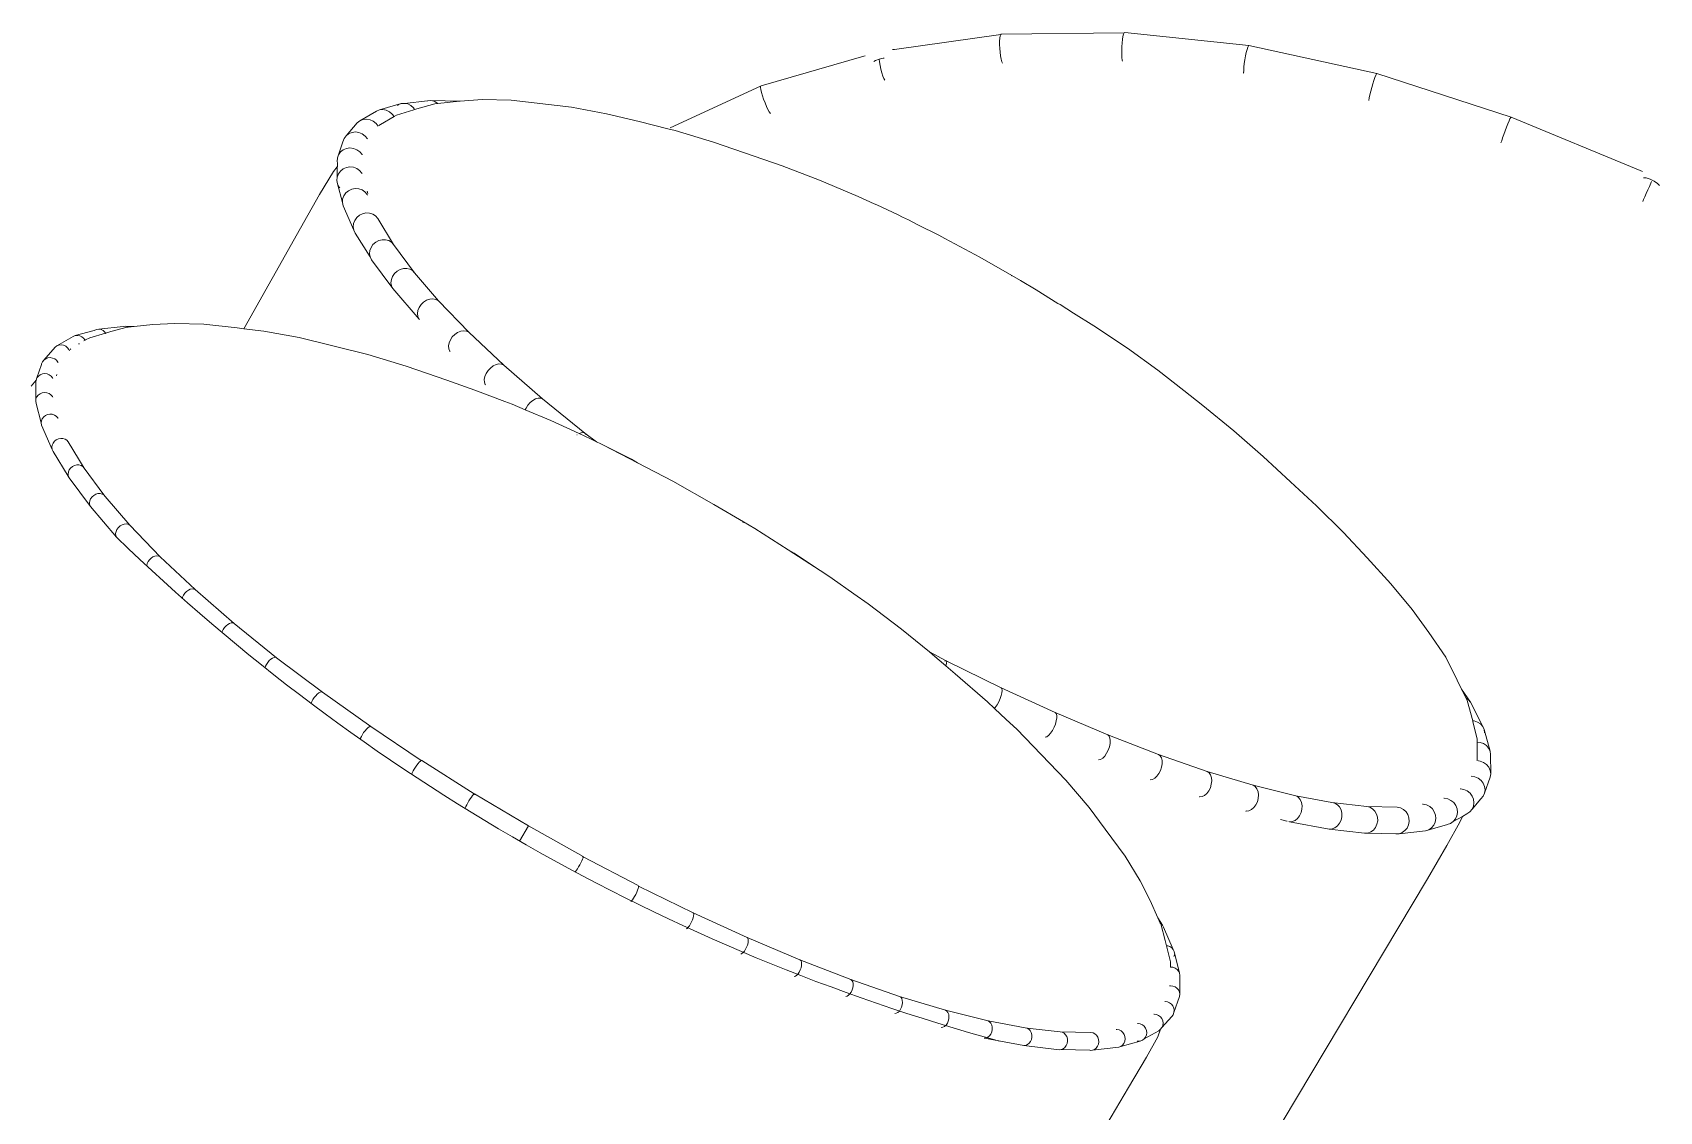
# Model space of a CAD drawing. Header units: millimetres. Extents: x 7998 to 72132, y -12523 to 5591.
# Drawn here: x 64858.25 to 64884.94, y -7654.04 to -7636.34 of the extents above; entities that cross this region are included whole.
import ezdxf

# ---------------------------------------------------------------- set-up
doc = ezdxf.new("R2010")
doc.units = ezdxf.units.MM
doc.layers.add('Xray_Furniture Temporary', color=23, linetype='Continuous', lineweight=15)

msp = doc.modelspace()

# ---------------------------------------------------------------- linework, layer by layer
at = {"layer": 'Xray_Furniture Temporary', "lineweight": 0}
for p, q in [((64874.135, -7636.37), (64872.394, -7636.615)), ((64874.121, -7636.429), (64874.117, -7636.478)), ((64874.117, -7636.478), (64874.117, -7636.536)), ((64874.117, -7636.536), (64874.12, -7636.599)), ((64874.127, -7636.392), (64874.121, -7636.429)), ((64874.135, -7636.37), (64874.127, -7636.392)), ((64874.145, -7636.365), (64874.135, -7636.37)), ((64876.161, -7636.345), (64874.145, -7636.365)), ((64876.126, -7636.51), (64876.122, -7636.574)), ((64876.133, -7636.452), (64876.126, -7636.51)), ((64876.141, -7636.403), (64876.133, -7636.452)), ((64876.151, -7636.367), (64876.141, -7636.403)), ((64876.161, -7636.345), (64876.151, -7636.367)), ((64876.17, -7636.339), (64876.161, -7636.345)), ((64878.209, -7636.553), (64876.17, -7636.339)), ((64878.201, -7636.558), (64878.19, -7636.58)), ((64878.209, -7636.553), (64878.201, -7636.558)), ((64880.308, -7637.013), (64878.209, -7636.553)), ((64871.892, -7636.728), (64870.205, -7637.215)), ((64871.913, -7636.721), (64871.892, -7636.728)), ((64872.056, -7636.812), (64872.082, -7636.798)), ((64872.082, -7636.798), (64872.139, -7636.776)), ((64872.139, -7636.776), (64872.144, -7636.774)), ((64872.139, -7636.776), (64872.145, -7636.818)), ((64872.144, -7636.774), (64872.209, -7636.759)), ((64872.145, -7636.818), (64872.156, -7636.88)), ((64872.209, -7636.759), (64872.226, -7636.757)), ((64872.394, -7636.615), (64872.362, -7636.62)), ((64874.12, -7636.599), (64874.126, -7636.663)), ((64874.126, -7636.663), (64874.134, -7636.723)), ((64874.134, -7636.723), (64874.144, -7636.776)), ((64874.144, -7636.776), (64874.155, -7636.817)), ((64874.155, -7636.817), (64874.165, -7636.839)), ((64876.122, -7636.574), (64876.12, -7636.638)), ((64876.12, -7636.638), (64876.12, -7636.698)), ((64876.12, -7636.698), (64876.123, -7636.751)), ((64876.123, -7636.751), (64876.129, -7636.792)), ((64876.129, -7636.792), (64876.133, -7636.807)), ((64878.142, -7636.785), (64878.132, -7636.848)), ((64878.153, -7636.723), (64878.142, -7636.785)), ((64878.165, -7636.665), (64878.153, -7636.723)), ((64878.178, -7636.617), (64878.165, -7636.665)), ((64878.19, -7636.58), (64878.178, -7636.617)), ((64872.156, -7636.88), (64872.17, -7636.942)), ((64872.17, -7636.942), (64872.186, -7637.002)), ((64872.186, -7637.002), (64872.203, -7637.053)), ((64872.203, -7637.053), (64872.22, -7637.094)), ((64872.22, -7637.094), (64872.236, -7637.121)), ((64878.122, -7636.96), (64878.121, -7637.002)), ((64878.121, -7637.002), (64878.122, -7637.008)), ((64878.125, -7636.908), (64878.122, -7636.96)), ((64878.132, -7636.848), (64878.125, -7636.908)), ((64880.274, -7637.076), (64880.258, -7637.124)), ((64880.289, -7637.04), (64880.274, -7637.076)), ((64880.3, -7637.019), (64880.289, -7637.04)), ((64880.308, -7637.013), (64880.3, -7637.019)), ((64882.51, -7637.726), (64880.308, -7637.013)), ((64870.197, -7637.22), (64868.714, -7637.901)), ((64870.197, -7637.22), (64870.195, -7637.24)), ((64870.195, -7637.24), (64870.2, -7637.274)), ((64870.205, -7637.215), (64870.197, -7637.22)), ((64870.2, -7637.274), (64870.21, -7637.32)), ((64870.21, -7637.32), (64870.226, -7637.375)), ((64880.193, -7637.361), (64880.183, -7637.412)), ((64880.207, -7637.303), (64880.193, -7637.361)), ((64880.223, -7637.242), (64880.207, -7637.303)), ((64880.24, -7637.18), (64880.223, -7637.242)), ((64880.258, -7637.124), (64880.24, -7637.18)), ((64863.894, -7637.628), (64863.623, -7637.786)), ((64863.945, -7637.608), (64863.894, -7637.628)), ((64864.299, -7637.505), (64863.945, -7637.608)), ((64864, -7637.603), (64863.945, -7637.608)), ((64864.055, -7637.613), (64864, -7637.603)), ((64864.108, -7637.638), (64864.055, -7637.613)), ((64864.224, -7637.693), (64864.509, -7637.606)), ((64864.249, -7637.525), (64864.239, -7637.534)), ((64864.299, -7637.505), (64864.249, -7637.525)), ((64864.353, -7637.501), (64864.299, -7637.505)), ((64864.732, -7637.46), (64864.353, -7637.501)), ((64864.407, -7637.511), (64864.353, -7637.501)), ((64864.457, -7637.537), (64864.407, -7637.511)), ((64864.501, -7637.575), (64864.457, -7637.537)), ((64864.52, -7637.603), (64864.501, -7637.575)), ((64864.52, -7637.603), (64864.509, -7637.606)), ((64864.849, -7637.507), (64864.52, -7637.603)), ((64864.735, -7637.459), (64864.732, -7637.46)), ((64864.787, -7637.454), (64864.735, -7637.459)), ((64864.839, -7637.465), (64864.787, -7637.454)), ((64865.254, -7637.464), (64864.787, -7637.454)), ((64864.887, -7637.491), (64864.839, -7637.465)), ((64864.899, -7637.502), (64864.849, -7637.507)), ((64864.899, -7637.502), (64864.887, -7637.491)), ((64865.254, -7637.464), (64864.899, -7637.502)), ((64865.266, -7637.463), (64865.254, -7637.464)), ((64865.266, -7637.463), (64865.629, -7637.44)), ((64865.629, -7637.44), (64866.106, -7637.45)), ((64867.091, -7637.562), (64866.106, -7637.45)), ((64867.669, -7637.67), (64867.091, -7637.562)), ((64870.226, -7637.375), (64870.246, -7637.434)), ((64870.246, -7637.434), (64870.269, -7637.494)), ((64870.269, -7637.494), (64870.293, -7637.551)), ((64870.293, -7637.551), (64870.316, -7637.601)), ((64870.316, -7637.601), (64870.338, -7637.64)), ((64880.183, -7637.412), (64880.177, -7637.453)), ((64863.58, -7637.821), (64863.396, -7638.033)), ((64863.623, -7637.786), (64863.58, -7637.821)), ((64863.675, -7637.766), (64863.623, -7637.786)), ((64863.731, -7637.76), (64863.675, -7637.766)), ((64863.788, -7637.769), (64863.731, -7637.76)), ((64863.842, -7637.793), (64863.788, -7637.769)), ((64863.888, -7637.83), (64863.842, -7637.793)), ((64863.923, -7637.875), (64863.888, -7637.83)), ((64863.933, -7637.865), (64863.961, -7637.847)), ((64864.183, -7637.717), (64863.961, -7637.847)), ((64864.153, -7637.676), (64864.108, -7637.638)), ((64864.183, -7637.717), (64864.153, -7637.676)), ((64864.224, -7637.693), (64864.183, -7637.717)), ((64867.669, -7637.67), (64868.205, -7637.801)), ((64868.673, -7637.917), (64868.205, -7637.801)), ((64870.338, -7637.64), (64870.359, -7637.668)), ((64882.433, -7637.891), (64882.411, -7637.95)), ((64882.455, -7637.836), (64882.433, -7637.891)), ((64882.475, -7637.789), (64882.455, -7637.836)), ((64882.491, -7637.754), (64882.475, -7637.789)), ((64882.503, -7637.732), (64882.491, -7637.754)), ((64882.51, -7637.726), (64882.503, -7637.732)), ((64884.626, -7638.602), (64882.51, -7637.726)), ((64863.344, -7638.132), (64863.272, -7638.343)), ((64863.364, -7638.078), (64863.344, -7638.132)), ((64863.396, -7638.033), (64863.364, -7638.078)), ((64863.44, -7637.998), (64863.396, -7638.033)), ((64863.493, -7637.977), (64863.44, -7637.998)), ((64863.55, -7637.97), (64863.493, -7637.977)), ((64863.607, -7637.978), (64863.55, -7637.97)), ((64863.662, -7638.001), (64863.607, -7637.978)), ((64863.71, -7638.037), (64863.662, -7638.001)), ((64863.748, -7638.085), (64863.71, -7638.037)), ((64868.793, -7637.947), (64868.673, -7637.917)), ((64868.793, -7637.947), (64869.423, -7638.136)), ((64870.088, -7638.365), (64869.423, -7638.136)), ((64882.355, -7638.116), (64882.343, -7638.149)), ((64882.37, -7638.067), (64882.355, -7638.116)), ((64882.389, -7638.01), (64882.37, -7638.067)), ((64882.411, -7637.95), (64882.389, -7638.01)), ((64863.252, -7638.396), (64863.248, -7638.453)), ((64863.272, -7638.343), (64863.252, -7638.396)), ((64863.304, -7638.298), (64863.272, -7638.343)), ((64863.349, -7638.262), (64863.304, -7638.298)), ((64863.401, -7638.24), (64863.349, -7638.262)), ((64863.458, -7638.232), (64863.401, -7638.24)), ((64863.517, -7638.239), (64863.458, -7638.232)), ((64863.572, -7638.261), (64863.517, -7638.239)), ((64863.62, -7638.296), (64863.572, -7638.261)), ((64863.658, -7638.341), (64863.62, -7638.296)), ((64863.66, -7638.346), (64863.658, -7638.341)), ((64870.088, -7638.365), (64870.549, -7638.527)), ((64863.189, -7638.619), (64862.959, -7638.997)), ((64863.248, -7638.54), (64863.189, -7638.619)), ((64863.248, -7638.453), (64863.252, -7638.474)), ((64863.252, -7638.534), (64863.248, -7638.54)), ((64863.248, -7638.54), (64863.251, -7638.71)), ((64863.27, -7638.657), (64863.251, -7638.71)), ((64863.252, -7638.474), (64863.252, -7638.534)), ((64863.303, -7638.611), (64863.27, -7638.657)), ((64863.347, -7638.576), (64863.303, -7638.611)), ((64863.4, -7638.552), (64863.347, -7638.576)), ((64863.457, -7638.543), (64863.4, -7638.552)), ((64863.515, -7638.549), (64863.457, -7638.543)), ((64863.57, -7638.569), (64863.515, -7638.549)), ((64863.618, -7638.602), (64863.57, -7638.569)), ((64863.656, -7638.646), (64863.618, -7638.602)), ((64863.66, -7638.654), (64863.656, -7638.646)), ((64871.163, -7638.76), (64870.549, -7638.527)), ((64884.665, -7638.618), (64884.626, -7638.602)), ((64863.251, -7638.71), (64863.246, -7638.766)), ((64863.246, -7638.766), (64863.257, -7638.822)), ((64863.257, -7638.822), (64863.283, -7638.874)), ((64863.257, -7638.822), (64863.335, -7639.125)), ((64863.283, -7638.874), (64863.294, -7638.887)), ((64863.435, -7638.935), (64863.391, -7638.971)), ((64863.488, -7638.911), (64863.435, -7638.935)), ((64863.545, -7638.9), (64863.488, -7638.911)), ((64863.602, -7638.904), (64863.545, -7638.9)), ((64863.657, -7638.922), (64863.602, -7638.904)), ((64863.705, -7638.954), (64863.657, -7638.922)), ((64863.742, -7638.996), (64863.705, -7638.954)), ((64863.741, -7638.939), (64863.752, -7638.982)), ((64871.796, -7639.026), (64871.163, -7638.76)), ((64884.679, -7638.72), (64884.725, -7638.724)), ((64884.725, -7638.724), (64884.791, -7638.744)), ((64884.752, -7638.919), (64884.726, -7638.978)), ((64884.778, -7638.862), (64884.752, -7638.919)), ((64884.804, -7638.808), (64884.778, -7638.862)), ((64884.791, -7638.744), (64884.855, -7638.775)), ((64884.815, -7638.784), (64884.804, -7638.808)), ((64884.855, -7638.775), (64884.912, -7638.817)), ((64884.912, -7638.817), (64884.943, -7638.85)), ((64862.959, -7638.997), (64862.649, -7639.546)), ((64863.339, -7639.07), (64863.335, -7639.125)), ((64863.335, -7639.125), (64863.345, -7639.18)), ((64863.359, -7639.017), (64863.339, -7639.07)), ((64863.345, -7639.18), (64863.523, -7639.58)), ((64863.391, -7638.971), (64863.359, -7639.017)), ((64863.748, -7639.006), (64863.742, -7638.996)), ((64872.058, -7639.147), (64871.796, -7639.026)), ((64872.058, -7639.147), (64872.101, -7639.167)), ((64872.101, -7639.167), (64872.452, -7639.329)), ((64884.683, -7639.079), (64884.671, -7639.109)), ((64884.703, -7639.032), (64884.683, -7639.079)), ((64884.726, -7638.978), (64884.703, -7639.032)), ((64863.518, -7639.472), (64863.513, -7639.527)), ((64863.537, -7639.42), (64863.518, -7639.472)), ((64863.57, -7639.374), (64863.537, -7639.42)), ((64863.613, -7639.337), (64863.57, -7639.374)), ((64863.665, -7639.311), (64863.613, -7639.337)), ((64863.721, -7639.299), (64863.665, -7639.311)), ((64863.778, -7639.301), (64863.721, -7639.299)), ((64863.832, -7639.317), (64863.778, -7639.301)), ((64863.879, -7639.347), (64863.832, -7639.317)), ((64863.916, -7639.387), (64863.879, -7639.347)), ((64863.916, -7639.387), (64864.175, -7639.816)), ((64872.452, -7639.329), (64872.523, -7639.365)), ((64872.523, -7639.365), (64872.621, -7639.411)), ((64872.778, -7639.492), (64872.621, -7639.411)), ((64872.778, -7639.492), (64873.122, -7639.663)), ((64862.649, -7639.546), (64861.72, -7641.198)), ((64863.513, -7639.527), (64863.523, -7639.58)), ((64863.523, -7639.58), (64863.547, -7639.629)), ((64863.547, -7639.629), (64863.789, -7640.02)), ((64863.932, -7639.751), (64863.881, -7639.778)), ((64863.987, -7639.737), (64863.932, -7639.751)), ((64864.042, -7639.737), (64863.987, -7639.737)), ((64864.095, -7639.751), (64864.042, -7639.737)), ((64864.14, -7639.778), (64864.095, -7639.751)), ((64873.22, -7639.719), (64873.122, -7639.663)), ((64873.795, -7640.024), (64873.22, -7639.719)), ((64863.785, -7639.914), (64863.78, -7639.968)), ((64863.78, -7639.968), (64863.789, -7640.02)), ((64863.805, -7639.863), (64863.785, -7639.914)), ((64863.789, -7640.02), (64863.812, -7640.066)), ((64863.837, -7639.816), (64863.805, -7639.863)), ((64863.881, -7639.778), (64863.837, -7639.816)), ((64864.175, -7639.816), (64864.14, -7639.778)), ((64864.175, -7639.816), (64864.518, -7640.279)), ((64874.319, -7640.324), (64873.795, -7640.024)), ((64863.812, -7640.066), (64864.161, -7640.538)), ((64864.191, -7640.293), (64864.158, -7640.34)), ((64864.233, -7640.254), (64864.191, -7640.293)), ((64864.283, -7640.226), (64864.233, -7640.254)), ((64864.337, -7640.21), (64864.283, -7640.226)), ((64864.391, -7640.208), (64864.337, -7640.21)), ((64864.441, -7640.219), (64864.391, -7640.208)), ((64864.485, -7640.243), (64864.441, -7640.219)), ((64864.518, -7640.279), (64864.485, -7640.243)), ((64864.518, -7640.279), (64864.909, -7640.738)), ((64864.138, -7640.391), (64864.132, -7640.444)), ((64864.132, -7640.444), (64864.14, -7640.494)), ((64864.158, -7640.34), (64864.138, -7640.391)), ((64864.14, -7640.494), (64864.161, -7640.538)), ((64864.161, -7640.538), (64864.592, -7641.04)), ((64874.319, -7640.324), (64874.307, -7640.33)), ((64874.461, -7640.405), (64874.319, -7640.324)), ((64874.461, -7640.405), (64874.718, -7640.562)), ((64874.718, -7640.562), (64875.075, -7640.784)), ((64864.625, -7640.8), (64864.593, -7640.847)), ((64864.667, -7640.76), (64864.625, -7640.8)), ((64864.716, -7640.73), (64864.667, -7640.76)), ((64864.768, -7640.712), (64864.716, -7640.73)), ((64864.819, -7640.707), (64864.768, -7640.712)), ((64864.868, -7640.716), (64864.819, -7640.707)), ((64864.909, -7640.738), (64864.868, -7640.716)), ((64864.909, -7640.738), (64865.409, -7641.256)), ((64875.075, -7640.784), (64875.111, -7640.802)), ((64875.111, -7640.802), (64875.331, -7640.944)), ((64864.573, -7640.898), (64864.566, -7640.949)), ((64864.566, -7640.949), (64864.572, -7640.998)), ((64864.572, -7640.998), (64864.592, -7641.04)), ((64864.593, -7640.847), (64864.573, -7640.898)), ((64864.592, -7641.04), (64864.6, -7641.048)), ((64875.331, -7640.944), (64875.665, -7641.152)), ((64858.65, -7641.48), (64858.919, -7641.323)), ((64858.953, -7641.31), (64858.919, -7641.323)), ((64858.953, -7641.31), (64859.262, -7641.228)), ((64858.99, -7641.307), (64858.953, -7641.31)), ((64859.027, -7641.313), (64858.99, -7641.307)), ((64859.06, -7641.33), (64859.027, -7641.313)), ((64859.089, -7641.355), (64859.06, -7641.33)), ((64859.112, -7641.386), (64859.089, -7641.355)), ((64859.122, -7641.382), (64859.19, -7641.345)), ((64859.19, -7641.345), (64859.448, -7641.27)), ((64859.272, -7641.22), (64859.262, -7641.228)), ((64859.306, -7641.208), (64859.272, -7641.22)), ((64859.341, -7641.205), (64859.306, -7641.208)), ((64859.341, -7641.205), (64859.736, -7641.163)), ((64859.377, -7641.212), (64859.341, -7641.205)), ((64859.41, -7641.229), (64859.377, -7641.212)), ((64859.437, -7641.254), (64859.41, -7641.229)), ((64859.448, -7641.27), (64859.437, -7641.254)), ((64859.448, -7641.27), (64859.535, -7641.245)), ((64859.454, -7641.279), (64859.448, -7641.27)), ((64859.535, -7641.245), (64859.806, -7641.173)), ((64859.739, -7641.161), (64859.736, -7641.163)), ((64859.774, -7641.158), (64859.739, -7641.161)), ((64859.808, -7641.166), (64859.774, -7641.158)), ((64859.774, -7641.158), (64859.917, -7641.161)), ((64859.819, -7641.172), (64859.806, -7641.173)), ((64859.819, -7641.172), (64859.808, -7641.166)), ((64859.917, -7641.161), (64859.819, -7641.172)), ((64860.223, -7641.129), (64859.917, -7641.161)), ((64860.585, -7641.112), (64860.223, -7641.129)), ((64860.585, -7641.112), (64861.062, -7641.121)), ((64861.607, -7641.183), (64861.062, -7641.121)), ((64861.607, -7641.183), (64861.72, -7641.198)), ((64861.72, -7641.198), (64862.048, -7641.235)), ((64862.048, -7641.235), (64862.626, -7641.343)), ((64863.752, -7641.622), (64862.626, -7641.343)), ((64865.138, -7641.332), (64865.106, -7641.379)), ((64865.179, -7641.291), (64865.138, -7641.332)), ((64865.226, -7641.259), (64865.179, -7641.291)), ((64865.276, -7641.239), (64865.226, -7641.259)), ((64865.325, -7641.232), (64865.276, -7641.239)), ((64865.37, -7641.238), (64865.325, -7641.232)), ((64865.409, -7641.256), (64865.37, -7641.238)), ((64865.409, -7641.256), (64865.981, -7641.795)), ((64875.665, -7641.152), (64876.215, -7641.519)), ((64858.439, -7641.712), (64858.62, -7641.502)), ((64858.65, -7641.48), (64858.62, -7641.502)), ((64858.685, -7641.466), (64858.65, -7641.48)), ((64858.723, -7641.463), (64858.685, -7641.466)), ((64858.76, -7641.469), (64858.723, -7641.463)), ((64858.795, -7641.485), (64858.76, -7641.469)), ((64858.825, -7641.509), (64858.795, -7641.485)), ((64858.847, -7641.54), (64858.825, -7641.509)), ((64858.855, -7641.558), (64858.847, -7641.54)), ((64858.87, -7641.527), (64858.878, -7641.539)), ((64859.021, -7641.443), (64859.005, -7641.448)), ((64859.093, -7641.397), (64859.112, -7641.386)), ((64859.112, -7641.386), (64859.115, -7641.385)), ((64859.113, -7641.39), (64859.112, -7641.386)), ((64863.752, -7641.622), (64864.381, -7641.811)), ((64865.086, -7641.429), (64865.077, -7641.48)), ((64865.077, -7641.48), (64865.082, -7641.526)), ((64865.082, -7641.526), (64865.099, -7641.566)), ((64865.106, -7641.379), (64865.086, -7641.429)), ((64865.099, -7641.566), (64865.105, -7641.572)), ((64876.215, -7641.519), (64876.711, -7641.875)), ((64858.324, -7642.004), (64858.4, -7641.787)), ((64858.401, -7641.776), (64858.4, -7641.787)), ((64858.415, -7641.741), (64858.401, -7641.776)), ((64858.439, -7641.712), (64858.415, -7641.741)), ((64858.469, -7641.69), (64858.439, -7641.712)), ((64858.504, -7641.676), (64858.469, -7641.69)), ((64858.542, -7641.672), (64858.504, -7641.676)), ((64858.58, -7641.678), (64858.542, -7641.672)), ((64858.615, -7641.693), (64858.58, -7641.678)), ((64858.646, -7641.716), (64858.615, -7641.693)), ((64858.669, -7641.747), (64858.646, -7641.716)), ((64858.672, -7641.753), (64858.669, -7641.747)), ((64865.046, -7642.04), (64864.381, -7641.811)), ((64865.725, -7641.884), (64865.694, -7641.932)), ((64865.765, -7641.842), (64865.725, -7641.884)), ((64865.81, -7641.809), (64865.765, -7641.842)), ((64865.857, -7641.787), (64865.81, -7641.809)), ((64865.903, -7641.776), (64865.857, -7641.787)), ((64865.946, -7641.779), (64865.903, -7641.776)), ((64865.981, -7641.795), (64865.946, -7641.779)), ((64865.981, -7641.795), (64866.619, -7642.348)), ((64876.711, -7641.875), (64877.141, -7642.211)), ((64858.31, -7642.039), (64858.229, -7642.141)), ((64858.31, -7642.039), (64858.305, -7642.076)), ((64858.305, -7642.076), (64858.308, -7642.35)), ((64858.324, -7642.004), (64858.31, -7642.039)), ((64858.347, -7641.975), (64858.324, -7642.004)), ((64858.377, -7641.952), (64858.347, -7641.975)), ((64858.413, -7641.938), (64858.377, -7641.952)), ((64858.451, -7641.933), (64858.413, -7641.938)), ((64858.489, -7641.938), (64858.451, -7641.933)), ((64858.525, -7641.952), (64858.489, -7641.938)), ((64858.556, -7641.975), (64858.525, -7641.952)), ((64858.579, -7642.005), (64858.556, -7641.975)), ((64858.583, -7642.013), (64858.579, -7642.005)), ((64858.645, -7641.969), (64858.651, -7641.951)), ((64865.046, -7642.04), (64865.508, -7642.205)), ((64865.672, -7641.982), (64865.662, -7642.031)), ((64865.662, -7642.031), (64865.665, -7642.075)), ((64865.665, -7642.075), (64865.68, -7642.113)), ((64865.694, -7641.932), (64865.672, -7641.982)), ((64865.68, -7642.113), (64865.684, -7642.117)), ((64858.308, -7642.35), (64858.304, -7642.387)), ((64858.304, -7642.387), (64858.309, -7642.423)), ((64858.322, -7642.316), (64858.308, -7642.35)), ((64858.391, -7642.744), (64858.309, -7642.423)), ((64858.346, -7642.287), (64858.322, -7642.316)), ((64858.376, -7642.264), (64858.346, -7642.287)), ((64858.411, -7642.249), (64858.376, -7642.264)), ((64858.449, -7642.243), (64858.411, -7642.249)), ((64858.488, -7642.247), (64858.449, -7642.243)), ((64858.523, -7642.26), (64858.488, -7642.247)), ((64858.554, -7642.282), (64858.523, -7642.26)), ((64858.578, -7642.31), (64858.554, -7642.282)), ((64858.582, -7642.32), (64858.578, -7642.31)), ((64866, -7642.391), (64865.508, -7642.205)), ((64866.122, -7642.437), (64866, -7642.391)), ((64866.335, -7642.53), (64866.122, -7642.437)), ((64866.418, -7642.409), (64866.379, -7642.451)), ((64866.461, -7642.373), (64866.418, -7642.409)), ((64866.505, -7642.349), (64866.461, -7642.373)), ((64866.548, -7642.335), (64866.505, -7642.349)), ((64866.587, -7642.335), (64866.548, -7642.335)), ((64866.619, -7642.348), (64866.587, -7642.335)), ((64866.619, -7642.348), (64867.315, -7642.91)), ((64877.141, -7642.211), (64877.452, -7642.458)), ((64858.41, -7642.674), (64858.396, -7642.708)), ((64858.434, -7642.644), (64858.41, -7642.674)), ((64858.464, -7642.621), (64858.434, -7642.644)), ((64858.499, -7642.605), (64858.464, -7642.621)), ((64858.537, -7642.598), (64858.499, -7642.605)), ((64858.575, -7642.601), (64858.537, -7642.598)), ((64858.61, -7642.613), (64858.575, -7642.601)), ((64858.641, -7642.634), (64858.61, -7642.613)), ((64858.664, -7642.661), (64858.641, -7642.634)), ((64858.669, -7642.672), (64858.664, -7642.661)), ((64866.348, -7642.499), (64866.335, -7642.53)), ((64866.753, -7642.703), (64866.335, -7642.53)), ((64866.379, -7642.451), (64866.348, -7642.499)), ((64867.016, -7642.825), (64866.753, -7642.703)), ((64877.452, -7642.458), (64877.958, -7642.874)), ((64858.396, -7642.708), (64858.391, -7642.744)), ((64858.391, -7642.744), (64858.397, -7642.779)), ((64858.573, -7643.178), (64858.397, -7642.779)), ((64867.016, -7642.825), (64867.219, -7642.917)), ((64867.186, -7642.938), (64867.183, -7642.94)), ((64867.253, -7642.904), (64867.219, -7642.917)), ((64867.219, -7642.917), (64867.408, -7643.005)), ((64867.288, -7642.9), (64867.253, -7642.904)), ((64867.315, -7642.91), (64867.288, -7642.9)), ((64867.334, -7642.931), (64867.315, -7642.91)), ((64867.315, -7642.91), (64867.505, -7643.053)), ((64867.336, -7642.937), (64867.334, -7642.931)), ((64878.44, -7643.294), (64877.958, -7642.874)), ((64858.573, -7643.108), (64858.568, -7643.143)), ((64858.568, -7643.143), (64858.573, -7643.178)), ((64858.588, -7643.074), (64858.573, -7643.108)), ((64858.573, -7643.178), (64858.588, -7643.209)), ((64858.611, -7643.044), (64858.588, -7643.074)), ((64858.838, -7643.615), (64858.588, -7643.209)), ((64858.641, -7643.02), (64858.611, -7643.044)), ((64858.675, -7643.003), (64858.641, -7643.02)), ((64858.713, -7642.996), (64858.675, -7643.003)), ((64858.75, -7642.997), (64858.713, -7642.996)), ((64858.785, -7643.008), (64858.75, -7642.997)), ((64858.815, -7643.027), (64858.785, -7643.008)), ((64858.838, -7643.053), (64858.815, -7643.027)), ((64859.098, -7643.484), (64858.838, -7643.053)), ((64867.408, -7643.005), (64867.505, -7643.053)), ((64867.505, -7643.053), (64867.577, -7643.088)), ((64867.619, -7643.11), (64867.577, -7643.088)), ((64867.619, -7643.11), (64868.079, -7643.339)), ((64868.176, -7643.396), (64867.619, -7643.11)), ((64858.876, -7643.483), (64858.854, -7643.513)), ((64858.906, -7643.458), (64858.876, -7643.483)), ((64858.94, -7643.441), (64858.906, -7643.458)), ((64858.977, -7643.432), (64858.94, -7643.441)), ((64859.013, -7643.432), (64858.977, -7643.432)), ((64859.047, -7643.441), (64859.013, -7643.432)), ((64859.076, -7643.459), (64859.047, -7643.441)), ((64859.098, -7643.484), (64859.076, -7643.459)), ((64859.421, -7643.925), (64859.098, -7643.484)), ((64868.176, -7643.396), (64868.079, -7643.339)), ((64868.756, -7643.698), (64868.176, -7643.396)), ((64878.89, -7643.711), (64878.44, -7643.294)), ((64858.839, -7643.547), (64858.834, -7643.582)), ((64858.834, -7643.582), (64858.838, -7643.615)), ((64858.838, -7643.615), (64858.852, -7643.646)), ((64858.854, -7643.513), (64858.839, -7643.547)), ((64859.2, -7644.116), (64858.852, -7643.646)), ((64869.431, -7644.079), (64868.756, -7643.698)), ((64878.89, -7643.711), (64879.317, -7644.105)), ((64859.19, -7644.02), (64859.184, -7644.054)), ((64859.204, -7643.987), (64859.19, -7644.02)), ((64859.227, -7643.956), (64859.204, -7643.987)), ((64859.256, -7643.931), (64859.227, -7643.956)), ((64859.29, -7643.913), (64859.256, -7643.931)), ((64859.325, -7643.902), (64859.29, -7643.913)), ((64859.361, -7643.901), (64859.325, -7643.902)), ((64859.394, -7643.909), (64859.361, -7643.901)), ((64859.421, -7643.925), (64859.394, -7643.909)), ((64859.442, -7643.948), (64859.421, -7643.925)), ((64859.846, -7644.419), (64859.442, -7643.948)), ((64859.184, -7644.054), (64859.188, -7644.087)), ((64859.188, -7644.087), (64859.2, -7644.116)), ((64859.629, -7644.616), (64859.2, -7644.116)), ((64869.431, -7644.079), (64869.913, -7644.364)), ((64879.762, -7644.54), (64879.317, -7644.105)), ((64859.621, -7644.523), (64859.615, -7644.557)), ((64859.615, -7644.557), (64859.618, -7644.589)), ((64859.636, -7644.49), (64859.621, -7644.523)), ((64859.659, -7644.459), (64859.636, -7644.49)), ((64859.687, -7644.433), (64859.659, -7644.459)), ((64859.72, -7644.414), (64859.687, -7644.433)), ((64859.754, -7644.402), (64859.72, -7644.414)), ((64859.788, -7644.399), (64859.754, -7644.402)), ((64859.82, -7644.405), (64859.788, -7644.399)), ((64859.846, -7644.419), (64859.82, -7644.405)), ((64860.347, -7644.939), (64859.846, -7644.419)), ((64869.913, -7644.364), (64869.905, -7644.374)), ((64869.917, -7644.358), (64869.913, -7644.364)), ((64869.913, -7644.364), (64870.099, -7644.474)), ((64870.083, -7644.463), (64870.079, -7644.468)), ((64870.099, -7644.474), (64870.65, -7644.824)), ((64880.149, -7644.957), (64879.762, -7644.54)), ((64859.618, -7644.589), (64859.629, -7644.616)), ((64859.629, -7644.616), (64859.631, -7644.619)), ((64870.65, -7644.824), (64870.749, -7644.88)), ((64870.65, -7644.824), (64871.176, -7645.164)), ((64860.13, -7645.051), (64860.124, -7645.084)), ((64860.124, -7645.084), (64860.124, -7645.085)), ((64860.146, -7645.018), (64860.13, -7645.051)), ((64860.168, -7644.988), (64860.146, -7645.018)), ((64860.196, -7644.961), (64860.168, -7644.988)), ((64860.227, -7644.94), (64860.196, -7644.961)), ((64860.26, -7644.927), (64860.227, -7644.94)), ((64860.293, -7644.922), (64860.26, -7644.927)), ((64860.322, -7644.926), (64860.293, -7644.922)), ((64860.347, -7644.939), (64860.322, -7644.926)), ((64860.919, -7645.478), (64860.347, -7644.939)), ((64870.749, -7644.88), (64871.176, -7645.164)), ((64880.538, -7645.385), (64880.149, -7644.957)), ((64871.176, -7645.164), (64871.216, -7645.189)), ((64871.373, -7645.294), (64871.216, -7645.189)), ((64871.373, -7645.294), (64871.725, -7645.544)), ((64860.713, -7645.6), (64860.709, -7645.617)), ((64860.728, -7645.567), (64860.713, -7645.6)), ((64860.75, -7645.536), (64860.728, -7645.567)), ((64860.777, -7645.509), (64860.75, -7645.536)), ((64860.808, -7645.487), (64860.777, -7645.509)), ((64860.839, -7645.472), (64860.808, -7645.487)), ((64860.869, -7645.466), (64860.839, -7645.472)), ((64860.897, -7645.468), (64860.869, -7645.466)), ((64860.919, -7645.478), (64860.897, -7645.468)), ((64861.558, -7646.031), (64860.919, -7645.478)), ((64871.725, -7645.544), (64871.962, -7645.71)), ((64880.886, -7645.805), (64880.538, -7645.385)), ((64871.962, -7645.71), (64872.508, -7646.124)), ((64880.886, -7645.805), (64881.157, -7646.18)), ((64861.362, -7646.163), (64861.358, -7646.178)), ((64861.378, -7646.13), (64861.362, -7646.163)), ((64861.4, -7646.099), (64861.378, -7646.13)), ((64861.426, -7646.071), (64861.4, -7646.099)), ((64861.455, -7646.048), (64861.426, -7646.071)), ((64861.484, -7646.031), (64861.455, -7646.048)), ((64861.512, -7646.023), (64861.484, -7646.031)), ((64861.538, -7646.023), (64861.512, -7646.023)), ((64861.558, -7646.031), (64861.538, -7646.023)), ((64862.255, -7646.594), (64861.558, -7646.031)), ((64872.508, -7646.124), (64872.965, -7646.498)), ((64881.438, -7646.588), (64881.157, -7646.18)), ((64862.088, -7646.703), (64862.072, -7646.735)), ((64862.109, -7646.671), (64862.088, -7646.703)), ((64862.134, -7646.642), (64862.109, -7646.671)), ((64862.162, -7646.618), (64862.134, -7646.642)), ((64862.189, -7646.6), (64862.162, -7646.618)), ((64862.215, -7646.59), (64862.189, -7646.6)), ((64862.238, -7646.588), (64862.215, -7646.59)), ((64862.255, -7646.594), (64862.238, -7646.588)), ((64863.006, -7647.16), (64862.255, -7646.594)), ((64872.965, -7646.498), (64873.242, -7646.644)), ((64872.965, -7646.498), (64873.016, -7646.539)), ((64873.236, -7646.729), (64873.016, -7646.539)), ((64873.218, -7646.653), (64873.229, -7646.645)), ((64873.229, -7646.645), (64873.242, -7646.644)), ((64873.248, -7646.681), (64873.24, -7646.717)), ((64873.242, -7646.644), (64874.141, -7647.088)), ((64873.242, -7646.644), (64873.249, -7646.656)), ((64873.249, -7646.656), (64873.248, -7646.681)), ((64881.438, -7646.588), (64881.623, -7646.96)), ((64862.072, -7646.735), (64862.065, -7646.758)), ((64873.24, -7646.717), (64873.236, -7646.729)), ((64873.389, -7646.857), (64873.236, -7646.729)), ((64873.389, -7646.857), (64873.92, -7647.318)), ((64881.623, -7646.96), (64881.698, -7647.111)), ((64862.897, -7647.217), (64862.873, -7647.247)), ((64862.922, -7647.192), (64862.897, -7647.217)), ((64862.948, -7647.172), (64862.922, -7647.192)), ((64862.971, -7647.16), (64862.948, -7647.172)), ((64862.991, -7647.156), (64862.971, -7647.16)), ((64863.006, -7647.16), (64862.991, -7647.156)), ((64863.802, -7647.724), (64863.006, -7647.16)), ((64874.143, -7647.214), (64874.126, -7647.265)), ((64874.141, -7647.088), (64875.027, -7647.495)), ((64874.141, -7647.088), (64874.153, -7647.102)), ((64874.154, -7647.168), (64874.143, -7647.214)), ((64874.153, -7647.102), (64874.157, -7647.13)), ((64874.157, -7647.13), (64874.154, -7647.168)), ((64881.844, -7647.323), (64881.698, -7647.111)), ((64881.698, -7647.111), (64881.771, -7647.26)), ((64862.825, -7647.341), (64862.824, -7647.345)), ((64862.836, -7647.311), (64862.825, -7647.341)), ((64862.852, -7647.279), (64862.836, -7647.311)), ((64862.873, -7647.247), (64862.852, -7647.279)), ((64873.92, -7647.318), (64874.035, -7647.426)), ((64874.046, -7647.413), (64874.035, -7647.426)), ((64874.035, -7647.426), (64874.226, -7647.607)), ((64874.075, -7647.368), (64874.046, -7647.413)), ((64874.103, -7647.318), (64874.075, -7647.368)), ((64874.126, -7647.265), (64874.103, -7647.318)), ((64875.027, -7647.495), (64875.891, -7647.861)), ((64875.027, -7647.495), (64875.044, -7647.512)), ((64881.771, -7647.26), (64881.809, -7647.284)), ((64881.771, -7647.26), (64881.789, -7647.297)), ((64881.789, -7647.297), (64881.88, -7647.63)), ((64881.809, -7647.284), (64881.844, -7647.323)), ((64882.043, -7647.722), (64881.844, -7647.323)), ((64863.73, -7647.764), (64863.706, -7647.791)), ((64863.753, -7647.743), (64863.73, -7647.764)), ((64863.773, -7647.728), (64863.753, -7647.743)), ((64863.79, -7647.722), (64863.773, -7647.728)), ((64863.802, -7647.724), (64863.79, -7647.722)), ((64864.628, -7648.281), (64863.802, -7647.724)), ((64874.226, -7647.607), (64874.399, -7647.769)), ((64875.203, -7648.605), (64874.399, -7647.769)), ((64875.012, -7647.736), (64874.985, -7647.786)), ((64875.034, -7647.682), (64875.012, -7647.736)), ((64875.048, -7647.63), (64875.034, -7647.682)), ((64875.044, -7647.512), (64875.054, -7647.542)), ((64875.055, -7647.582), (64875.048, -7647.63)), ((64875.054, -7647.542), (64875.055, -7647.582)), ((64881.88, -7647.63), (64881.905, -7647.632)), ((64881.88, -7647.63), (64881.884, -7647.639)), ((64881.884, -7647.639), (64881.951, -7647.93)), ((64881.905, -7647.632), (64881.959, -7647.65)), ((64881.959, -7647.65), (64882.007, -7647.681)), ((64882.007, -7647.681), (64882.043, -7647.722)), ((64882.043, -7647.722), (64882.065, -7647.771)), ((64882.065, -7647.771), (64882.073, -7647.824)), ((64882.164, -7648.129), (64882.065, -7647.771)), ((64863.634, -7647.915), (64863.63, -7647.932)), ((64863.646, -7647.885), (64863.634, -7647.915)), ((64863.663, -7647.854), (64863.646, -7647.885)), ((64863.683, -7647.821), (64863.663, -7647.854)), ((64863.706, -7647.791), (64863.683, -7647.821)), ((64874.893, -7647.89), (64874.865, -7647.9)), ((64874.924, -7647.866), (64874.893, -7647.89)), ((64874.955, -7647.831), (64874.924, -7647.866)), ((64874.985, -7647.786), (64874.955, -7647.831)), ((64875.891, -7647.861), (64876.726, -7648.183)), ((64875.891, -7647.861), (64875.913, -7647.88)), ((64875.913, -7647.88), (64875.928, -7647.912)), ((64875.931, -7648.004), (64875.919, -7648.058)), ((64875.928, -7647.912), (64875.934, -7647.954)), ((64875.934, -7647.954), (64875.931, -7648.004)), ((64881.951, -7647.93), (64881.951, -7647.977)), ((64882.002, -7647.983), (64881.951, -7647.977)), ((64881.951, -7647.977), (64881.953, -7648.234)), ((64882.057, -7648.003), (64882.002, -7647.983)), ((64882.105, -7648.036), (64882.057, -7648.003)), ((64882.073, -7647.824), (64882.072, -7647.828)), ((64882.141, -7648.079), (64882.105, -7648.036)), ((64864.596, -7648.306), (64864.576, -7648.329)), ((64864.614, -7648.29), (64864.596, -7648.306)), ((64864.628, -7648.281), (64864.614, -7648.29)), ((64864.636, -7648.281), (64864.628, -7648.281)), ((64865.495, -7648.828), (64864.636, -7648.281)), ((64875.774, -7648.263), (64875.742, -7648.272)), ((64875.809, -7648.241), (64875.774, -7648.263)), ((64875.842, -7648.207), (64875.809, -7648.241)), ((64875.873, -7648.162), (64875.842, -7648.207)), ((64875.899, -7648.112), (64875.873, -7648.162)), ((64875.919, -7648.058), (64875.899, -7648.112)), ((64876.726, -7648.183), (64877.524, -7648.459)), ((64876.726, -7648.183), (64876.753, -7648.205)), ((64876.753, -7648.205), (64876.772, -7648.238)), ((64876.772, -7648.238), (64876.782, -7648.282)), ((64876.782, -7648.282), (64876.783, -7648.333)), ((64881.947, -7648.282), (64882.004, -7648.289)), ((64881.953, -7648.234), (64881.952, -7648.268)), ((64882.004, -7648.289), (64882.059, -7648.311)), ((64882.059, -7648.311), (64882.107, -7648.345)), ((64882.164, -7648.129), (64882.141, -7648.079)), ((64882.172, -7648.183), (64882.164, -7648.129)), ((64882.174, -7648.497), (64882.172, -7648.183)), ((64864.482, -7648.481), (64864.474, -7648.504)), ((64864.474, -7648.504), (64864.474, -7648.509)), ((64864.495, -7648.452), (64864.482, -7648.481)), ((64864.512, -7648.421), (64864.495, -7648.452)), ((64864.532, -7648.388), (64864.512, -7648.421)), ((64864.554, -7648.357), (64864.532, -7648.388)), ((64864.576, -7648.329), (64864.554, -7648.357)), ((64876.663, -7648.571), (64876.626, -7648.592)), ((64876.699, -7648.537), (64876.663, -7648.571)), ((64876.73, -7648.494), (64876.699, -7648.537)), ((64876.756, -7648.443), (64876.73, -7648.494)), ((64876.774, -7648.388), (64876.756, -7648.443)), ((64876.783, -7648.333), (64876.774, -7648.388)), ((64877.524, -7648.459), (64878.276, -7648.685)), ((64877.524, -7648.459), (64877.555, -7648.482)), ((64877.555, -7648.482), (64877.579, -7648.517)), ((64877.579, -7648.517), (64877.593, -7648.562)), ((64877.593, -7648.562), (64877.597, -7648.615)), ((64881.855, -7648.536), (64881.914, -7648.548)), ((64881.914, -7648.548), (64881.969, -7648.571)), ((64881.969, -7648.571), (64882.016, -7648.607)), ((64882.074, -7648.817), (64882.166, -7648.552)), ((64882.107, -7648.345), (64882.143, -7648.39)), ((64882.143, -7648.39), (64882.166, -7648.442)), ((64882.166, -7648.442), (64882.174, -7648.497)), ((64882.174, -7648.497), (64882.166, -7648.552)), ((64865.485, -7648.838), (64865.47, -7648.856)), ((64865.495, -7648.828), (64865.485, -7648.838)), ((64865.501, -7648.826), (64865.495, -7648.828)), ((64865.497, -7648.843), (64865.501, -7648.833)), ((64866.386, -7649.353), (64865.501, -7648.826)), ((64865.501, -7648.833), (64865.501, -7648.826)), ((64875.203, -7648.605), (64875.585, -7649.051)), ((64876.626, -7648.592), (64876.59, -7648.599)), ((64877.517, -7648.82), (64877.479, -7648.853)), ((64877.549, -7648.777), (64877.517, -7648.82)), ((64877.575, -7648.726), (64877.549, -7648.777)), ((64877.591, -7648.67), (64877.575, -7648.726)), ((64877.597, -7648.615), (64877.591, -7648.67)), ((64878.276, -7648.685), (64878.312, -7648.709)), ((64878.976, -7648.859), (64878.276, -7648.685)), ((64878.312, -7648.709), (64878.34, -7648.746)), ((64878.34, -7648.746), (64878.358, -7648.792)), ((64878.358, -7648.792), (64878.365, -7648.845)), ((64881.672, -7648.745), (64881.677, -7648.744)), ((64881.677, -7648.744), (64881.735, -7648.755)), ((64881.735, -7648.755), (64881.789, -7648.779)), ((64881.789, -7648.779), (64881.835, -7648.816)), ((64881.835, -7648.816), (64881.871, -7648.863)), ((64882.016, -7648.607), (64882.052, -7648.652)), ((64882.074, -7648.817), (64882.051, -7648.868)), ((64882.052, -7648.652), (64882.075, -7648.705)), ((64882.082, -7648.761), (64882.074, -7648.817)), ((64882.075, -7648.705), (64882.082, -7648.761)), ((64865.351, -7649.056), (64865.347, -7649.068)), ((64865.361, -7649.034), (64865.351, -7649.056)), ((64865.375, -7649.007), (64865.361, -7649.034)), ((64865.392, -7648.975), (64865.375, -7649.007)), ((64865.412, -7648.943), (64865.392, -7648.975)), ((64865.432, -7648.91), (64865.412, -7648.943)), ((64865.452, -7648.881), (64865.432, -7648.91)), ((64865.47, -7648.856), (64865.452, -7648.881)), ((64875.585, -7649.051), (64875.851, -7649.407)), ((64877.399, -7648.879), (64877.394, -7648.878)), ((64877.439, -7648.873), (64877.399, -7648.879)), ((64877.479, -7648.853), (64877.439, -7648.873)), ((64878.163, -7649.109), (64878.155, -7649.107)), ((64878.206, -7649.104), (64878.163, -7649.109)), ((64878.249, -7649.084), (64878.206, -7649.104)), ((64878.288, -7649.052), (64878.249, -7649.084)), ((64878.321, -7649.009), (64878.288, -7649.052)), ((64878.346, -7648.958), (64878.321, -7649.009)), ((64878.361, -7648.902), (64878.346, -7648.958)), ((64878.365, -7648.845), (64878.361, -7648.902)), ((64878.976, -7648.859), (64879.015, -7648.884)), ((64878.976, -7648.859), (64879.568, -7648.968)), ((64879.015, -7648.884), (64879.047, -7648.921)), ((64879.047, -7648.921), (64879.068, -7648.969)), ((64879.077, -7649.08), (64879.064, -7649.136)), ((64879.068, -7648.969), (64879.079, -7649.023)), ((64879.079, -7649.023), (64879.077, -7649.08)), ((64879.568, -7648.968), (64880.141, -7649.033)), ((64879.568, -7648.968), (64879.616, -7648.979)), ((64879.616, -7648.979), (64879.659, -7649.005)), ((64879.659, -7649.005), (64879.694, -7649.043)), ((64879.694, -7649.043), (64879.719, -7649.091)), ((64879.719, -7649.091), (64879.732, -7649.145)), ((64880.141, -7649.033), (64880.642, -7649.044)), ((64880.141, -7649.033), (64880.191, -7649.045)), ((64880.191, -7649.045), (64880.237, -7649.071)), ((64880.237, -7649.071), (64880.275, -7649.109)), ((64880.275, -7649.109), (64880.303, -7649.158)), ((64880.642, -7649.044), (64880.695, -7649.056)), ((64880.695, -7649.056), (64880.744, -7649.082)), ((64880.744, -7649.082), (64880.785, -7649.12)), ((64881.056, -7648.999), (64881.068, -7648.998)), ((64881.068, -7648.998), (64881.123, -7649.01)), ((64881.123, -7649.01), (64881.174, -7649.036)), ((64881.174, -7649.036), (64881.217, -7649.074)), ((64881.217, -7649.074), (64881.249, -7649.122)), ((64881.405, -7648.899), (64881.413, -7648.898)), ((64881.413, -7648.898), (64881.47, -7648.909)), ((64881.47, -7648.909), (64881.523, -7648.934)), ((64881.523, -7648.934), (64881.568, -7648.972)), ((64881.568, -7648.972), (64881.602, -7649.02)), ((64881.602, -7649.02), (64881.623, -7649.074)), ((64881.623, -7649.074), (64881.629, -7649.131)), ((64881.868, -7649.08), (64881.832, -7649.123)), ((64881.868, -7649.08), (64882.015, -7648.911)), ((64881.891, -7649.029), (64881.868, -7649.08)), ((64881.871, -7648.863), (64881.893, -7648.916)), ((64881.899, -7648.973), (64881.891, -7649.029)), ((64881.893, -7648.916), (64881.899, -7648.973)), ((64882.051, -7648.868), (64882.015, -7648.911)), ((64866.243, -7649.601), (64866.386, -7649.353)), ((64867.285, -7649.856), (64866.386, -7649.353)), ((64878.726, -7649.249), (64878.828, -7649.274)), ((64878.837, -7649.276), (64878.828, -7649.274)), ((64878.873, -7649.285), (64878.861, -7649.282)), ((64878.919, -7649.281), (64878.873, -7649.285)), ((64878.873, -7649.285), (64879.522, -7649.407)), ((64878.964, -7649.262), (64878.919, -7649.281)), ((64879.005, -7649.23), (64878.964, -7649.262)), ((64879.039, -7649.187), (64879.005, -7649.23)), ((64879.064, -7649.136), (64879.039, -7649.187)), ((64879.661, -7649.353), (64879.619, -7649.385)), ((64879.696, -7649.31), (64879.661, -7649.353)), ((64879.72, -7649.259), (64879.696, -7649.31)), ((64879.732, -7649.203), (64879.72, -7649.259)), ((64879.732, -7649.145), (64879.732, -7649.203)), ((64880.285, -7649.378), (64880.25, -7649.421)), ((64880.309, -7649.326), (64880.285, -7649.378)), ((64880.303, -7649.158), (64880.318, -7649.212)), ((64880.321, -7649.27), (64880.309, -7649.326)), ((64880.318, -7649.212), (64880.321, -7649.27)), ((64880.785, -7649.12), (64880.815, -7649.168)), ((64880.826, -7649.337), (64880.802, -7649.388)), ((64880.815, -7649.168), (64880.833, -7649.223)), ((64880.836, -7649.281), (64880.826, -7649.337)), ((64880.833, -7649.223), (64880.836, -7649.281)), ((64881.159, -7649.416), (64881.447, -7649.333)), ((64881.241, -7649.342), (64881.205, -7649.385)), ((64881.264, -7649.29), (64881.241, -7649.342)), ((64881.249, -7649.122), (64881.268, -7649.176)), ((64881.274, -7649.234), (64881.264, -7649.29)), ((64881.268, -7649.176), (64881.274, -7649.234)), ((64881.46, -7649.332), (64881.447, -7649.333)), ((64881.457, -7649.677), (64881.67, -7649.29)), ((64881.514, -7649.313), (64881.46, -7649.332)), ((64881.561, -7649.281), (64881.514, -7649.313)), ((64881.561, -7649.281), (64881.71, -7649.199)), ((64881.597, -7649.238), (64881.561, -7649.281)), ((64881.62, -7649.187), (64881.597, -7649.238)), ((64881.629, -7649.131), (64881.62, -7649.187)), ((64881.67, -7649.29), (64881.71, -7649.199)), ((64881.71, -7649.199), (64881.784, -7649.155)), ((64881.832, -7649.123), (64881.784, -7649.155)), ((64875.851, -7649.407), (64876.177, -7649.848)), ((64879.571, -7649.403), (64879.522, -7649.407)), ((64879.522, -7649.407), (64880.106, -7649.473)), ((64879.619, -7649.385), (64879.571, -7649.403)), ((64880.157, -7649.47), (64880.106, -7649.473)), ((64880.207, -7649.452), (64880.157, -7649.47)), ((64880.157, -7649.47), (64880.617, -7649.484)), ((64880.25, -7649.421), (64880.207, -7649.452)), ((64880.671, -7649.481), (64880.617, -7649.484)), ((64880.671, -7649.481), (64881.106, -7649.434)), ((64880.722, -7649.463), (64880.671, -7649.481)), ((64880.767, -7649.431), (64880.722, -7649.463)), ((64880.802, -7649.388), (64880.767, -7649.431)), ((64881.159, -7649.416), (64881.106, -7649.434)), ((64881.205, -7649.385), (64881.159, -7649.416)), ((64867.274, -7649.898), (64867.262, -7649.926)), ((64867.272, -7649.868), (64867.279, -7649.859)), ((64867.283, -7649.876), (64867.274, -7649.898)), ((64867.279, -7649.859), (64867.285, -7649.856)), ((64867.287, -7649.862), (64867.283, -7649.876)), ((64867.285, -7649.856), (64867.287, -7649.862)), ((64868.189, -7650.333), (64867.287, -7649.862)), ((64876.177, -7649.848), (64876.424, -7650.257)), ((64881.136, -7650.219), (64881.457, -7649.677)), ((64867.161, -7650.101), (64867.153, -7650.111)), ((64867.175, -7650.082), (64867.161, -7650.101)), ((64867.192, -7650.056), (64867.175, -7650.082)), ((64867.21, -7650.025), (64867.192, -7650.056)), ((64867.229, -7649.991), (64867.21, -7650.025)), ((64867.246, -7649.958), (64867.229, -7649.991)), ((64867.262, -7649.926), (64867.246, -7649.958)), ((64868.165, -7650.442), (64868.148, -7650.476)), ((64868.178, -7650.409), (64868.165, -7650.442)), ((64868.188, -7650.379), (64868.178, -7650.409)), ((64868.193, -7650.356), (64868.188, -7650.379)), ((64868.189, -7650.333), (64868.194, -7650.34)), ((64868.194, -7650.34), (64868.193, -7650.356)), ((64869.089, -7650.777), (64868.194, -7650.34)), ((64875.884, -7659.019), (64881.136, -7650.219)), ((64876.59, -7650.578), (64876.424, -7650.257)), ((64868.077, -7650.584), (64868.067, -7650.593)), ((64868.094, -7650.566), (64868.077, -7650.584)), ((64868.112, -7650.54), (64868.094, -7650.566)), ((64868.13, -7650.51), (64868.112, -7650.54)), ((64868.148, -7650.476), (64868.13, -7650.51)), ((64876.59, -7650.578), (64876.715, -7650.86)), ((64869.046, -7650.962), (64869.027, -7650.992)), ((64869.064, -7650.928), (64869.046, -7650.962)), ((64869.079, -7650.893), (64869.064, -7650.928)), ((64869.091, -7650.859), (64869.079, -7650.893)), ((64869.976, -7651.184), (64869.089, -7650.777)), ((64869.089, -7650.777), (64869.097, -7650.786)), ((64869.098, -7650.828), (64869.091, -7650.859)), ((64869.097, -7650.786), (64869.1, -7650.804)), ((64869.1, -7650.804), (64869.098, -7650.828)), ((64876.715, -7650.86), (64876.789, -7650.982)), ((64876.715, -7650.86), (64876.754, -7650.949)), ((64876.754, -7650.949), (64876.766, -7650.957)), ((64876.754, -7650.949), (64876.76, -7650.962)), ((64876.76, -7650.962), (64876.834, -7651.232)), ((64876.766, -7650.957), (64876.789, -7650.982)), ((64868.99, -7651.034), (64868.976, -7651.042)), ((64869.008, -7651.017), (64868.99, -7651.034)), ((64869.027, -7650.992), (64869.008, -7651.017)), ((64870.841, -7651.551), (64869.976, -7651.184)), ((64869.976, -7651.184), (64869.987, -7651.195)), ((64869.987, -7651.195), (64869.993, -7651.214)), ((64869.994, -7651.241), (64869.99, -7651.272)), ((64869.993, -7651.214), (64869.994, -7651.241)), ((64876.789, -7650.982), (64876.804, -7651.014)), ((64876.804, -7651.014), (64876.965, -7651.38)), ((64876.834, -7651.232), (64876.857, -7651.32)), ((64869.889, -7651.448), (64869.873, -7651.455)), ((64869.909, -7651.431), (64869.889, -7651.448)), ((64869.93, -7651.407), (64869.909, -7651.431)), ((64869.949, -7651.377), (64869.93, -7651.407)), ((64869.967, -7651.343), (64869.949, -7651.377)), ((64869.98, -7651.307), (64869.967, -7651.343)), ((64869.99, -7651.272), (64869.98, -7651.307)), ((64876.857, -7651.32), (64876.875, -7651.321)), ((64876.857, -7651.32), (64876.92, -7651.581)), ((64876.875, -7651.321), (64876.91, -7651.333)), ((64876.91, -7651.333), (64876.941, -7651.353)), ((64876.941, -7651.353), (64876.965, -7651.38)), ((64876.965, -7651.38), (64876.981, -7651.412)), ((64876.982, -7651.484), (64876.977, -7651.497)), ((64876.981, -7651.412), (64877.068, -7651.768)), ((64876.985, -7651.46), (64876.982, -7651.484)), ((64870.81, -7651.78), (64870.789, -7651.804)), ((64870.83, -7651.75), (64870.81, -7651.78)), ((64870.847, -7651.716), (64870.83, -7651.75)), ((64871.677, -7651.874), (64870.841, -7651.551)), ((64870.841, -7651.551), (64870.855, -7651.563)), ((64870.86, -7651.68), (64870.847, -7651.716)), ((64870.855, -7651.563), (64870.865, -7651.584)), ((64870.867, -7651.644), (64870.86, -7651.68)), ((64870.865, -7651.584), (64870.869, -7651.611)), ((64870.869, -7651.611), (64870.867, -7651.644)), ((64876.919, -7651.67), (64876.923, -7651.67)), ((64876.922, -7651.659), (64876.92, -7651.581)), ((64876.923, -7651.67), (64876.922, -7651.666)), ((64876.923, -7651.67), (64876.961, -7651.673)), ((64876.961, -7651.673), (64876.997, -7651.686)), ((64876.997, -7651.686), (64877.028, -7651.707)), ((64877.028, -7651.707), (64877.053, -7651.735)), ((64877.053, -7651.735), (64877.068, -7651.768)), ((64877.068, -7651.768), (64877.074, -7651.804)), ((64870.767, -7651.82), (64870.747, -7651.826)), ((64870.789, -7651.804), (64870.767, -7651.82)), ((64872.476, -7652.15), (64871.677, -7651.874)), ((64871.677, -7651.874), (64871.694, -7651.887)), ((64871.698, -7652.044), (64871.681, -7652.079)), ((64871.694, -7651.887), (64871.707, -7651.909)), ((64871.709, -7652.008), (64871.698, -7652.044)), ((64871.707, -7651.909), (64871.714, -7651.937)), ((64871.714, -7651.971), (64871.709, -7652.008)), ((64871.714, -7651.937), (64871.714, -7651.971)), ((64876.903, -7651.978), (64876.922, -7651.975)), ((64876.922, -7651.975), (64876.96, -7651.98)), ((64876.96, -7651.98), (64876.996, -7651.993)), ((64876.996, -7651.993), (64877.027, -7652.016)), ((64877.027, -7652.016), (64877.051, -7652.045)), ((64877.051, -7652.045), (64877.067, -7652.079)), ((64877.074, -7651.804), (64877.073, -7652.116)), ((64871.614, -7652.147), (64871.592, -7652.152)), ((64871.638, -7652.132), (64871.614, -7652.147)), ((64871.661, -7652.109), (64871.638, -7652.132)), ((64871.681, -7652.079), (64871.661, -7652.109)), ((64873.229, -7652.376), (64872.476, -7652.15)), ((64872.476, -7652.15), (64872.496, -7652.164)), ((64872.496, -7652.164), (64872.511, -7652.187)), ((64872.52, -7652.288), (64872.51, -7652.325)), ((64872.511, -7652.187), (64872.521, -7652.217)), ((64872.524, -7652.251), (64872.52, -7652.288)), ((64872.521, -7652.217), (64872.524, -7652.251)), ((64876.826, -7652.234), (64876.832, -7652.233)), ((64876.832, -7652.233), (64876.87, -7652.238)), ((64876.87, -7652.238), (64876.906, -7652.253)), ((64876.906, -7652.253), (64876.936, -7652.276)), ((64876.936, -7652.276), (64876.96, -7652.306)), ((64876.96, -7652.306), (64876.976, -7652.341)), ((64877.069, -7652.153), (64876.977, -7652.415)), ((64877.067, -7652.079), (64877.073, -7652.116)), ((64877.073, -7652.116), (64877.069, -7652.153)), ((64872.423, -7652.427), (64872.398, -7652.432)), ((64872.449, -7652.412), (64872.423, -7652.427)), ((64872.473, -7652.39), (64872.449, -7652.412)), ((64872.494, -7652.36), (64872.473, -7652.39)), ((64872.51, -7652.325), (64872.494, -7652.36)), ((64873.229, -7652.376), (64873.252, -7652.391)), ((64873.929, -7652.55), (64873.229, -7652.376)), ((64873.252, -7652.391), (64873.27, -7652.415)), ((64873.276, -7652.556), (64873.26, -7652.59)), ((64873.27, -7652.415), (64873.282, -7652.445)), ((64873.285, -7652.518), (64873.276, -7652.556)), ((64873.282, -7652.445), (64873.287, -7652.481)), ((64873.287, -7652.481), (64873.285, -7652.518)), ((64873.929, -7652.55), (64873.954, -7652.566)), ((64874.539, -7652.664), (64873.929, -7652.55)), ((64873.954, -7652.566), (64873.975, -7652.59)), ((64876.645, -7652.441), (64876.654, -7652.44)), ((64876.654, -7652.44), (64876.691, -7652.446)), ((64876.691, -7652.446), (64876.726, -7652.461)), ((64876.726, -7652.461), (64876.756, -7652.485)), ((64876.756, -7652.485), (64876.779, -7652.515)), ((64876.779, -7652.515), (64876.794, -7652.551)), ((64876.941, -7652.48), (64876.781, -7652.661)), ((64876.794, -7652.551), (64876.8, -7652.589)), ((64876.963, -7652.45), (64876.941, -7652.48)), ((64876.977, -7652.415), (64876.963, -7652.45)), ((64876.976, -7652.341), (64876.981, -7652.378)), ((64876.981, -7652.378), (64876.977, -7652.415)), ((64873.187, -7652.656), (64873.158, -7652.661)), ((64873.214, -7652.642), (64873.187, -7652.656)), ((64873.239, -7652.62), (64873.214, -7652.642)), ((64873.26, -7652.59), (64873.239, -7652.62)), ((64873.867, -7652.836), (64873.864, -7652.836)), ((64873.896, -7652.832), (64873.867, -7652.836)), ((64874.514, -7652.958), (64873.867, -7652.836)), ((64873.925, -7652.819), (64873.896, -7652.832)), ((64873.951, -7652.797), (64873.925, -7652.819)), ((64873.973, -7652.767), (64873.951, -7652.797)), ((64873.988, -7652.732), (64873.973, -7652.767)), ((64873.975, -7652.59), (64873.989, -7652.621)), ((64873.996, -7652.695), (64873.988, -7652.732)), ((64873.989, -7652.621), (64873.997, -7652.657)), ((64873.997, -7652.657), (64873.996, -7652.695)), ((64874.539, -7652.664), (64874.57, -7652.67)), ((64874.57, -7652.67), (64874.597, -7652.687)), ((64875.113, -7652.73), (64874.57, -7652.67)), ((64874.597, -7652.687), (64874.62, -7652.711)), ((64874.62, -7652.711), (64874.637, -7652.743)), ((64874.637, -7652.743), (64874.646, -7652.779)), ((64874.647, -7652.817), (64874.639, -7652.855)), ((64874.646, -7652.779), (64874.647, -7652.817)), ((64875.616, -7652.74), (64875.113, -7652.73)), ((64875.113, -7652.73), (64875.146, -7652.736)), ((64875.146, -7652.736), (64875.175, -7652.753)), ((64875.175, -7652.753), (64875.2, -7652.778)), ((64875.2, -7652.778), (64875.219, -7652.809)), ((64875.219, -7652.809), (64875.229, -7652.845)), ((64875.229, -7652.845), (64875.231, -7652.884)), ((64875.616, -7652.74), (64875.65, -7652.747)), ((64875.65, -7652.747), (64875.682, -7652.763)), ((64875.682, -7652.763), (64875.708, -7652.788)), ((64875.708, -7652.788), (64875.728, -7652.82)), ((64875.728, -7652.82), (64875.74, -7652.856)), ((64876.032, -7652.695), (64876.043, -7652.694)), ((64876.043, -7652.694), (64876.078, -7652.701)), ((64876.078, -7652.701), (64876.111, -7652.717)), ((64876.111, -7652.717), (64876.139, -7652.742)), ((64876.139, -7652.742), (64876.161, -7652.773)), ((64876.161, -7652.773), (64876.174, -7652.81)), ((64876.178, -7652.848), (64876.173, -7652.886)), ((64876.174, -7652.81), (64876.178, -7652.848)), ((64876.379, -7652.595), (64876.389, -7652.594)), ((64876.389, -7652.594), (64876.426, -7652.6)), ((64876.426, -7652.6), (64876.46, -7652.616)), ((64876.46, -7652.616), (64876.489, -7652.64)), ((64876.49, -7652.848), (64876.46, -7652.87)), ((64876.489, -7652.64), (64876.512, -7652.672)), ((64876.49, -7652.848), (64876.729, -7652.713)), ((64876.512, -7652.818), (64876.49, -7652.848)), ((64876.512, -7652.672), (64876.526, -7652.707)), ((64876.526, -7652.783), (64876.512, -7652.818)), ((64876.526, -7652.707), (64876.531, -7652.745)), ((64876.531, -7652.745), (64876.526, -7652.783)), ((64876.711, -7652.811), (64876.529, -7653.145)), ((64876.759, -7652.69), (64876.711, -7652.811)), ((64876.759, -7652.69), (64876.729, -7652.713)), ((64876.781, -7652.661), (64876.759, -7652.69)), ((64876.795, -7652.626), (64876.781, -7652.661)), ((64876.8, -7652.589), (64876.795, -7652.626)), ((64874.546, -7652.954), (64874.514, -7652.958)), ((64875.096, -7653.024), (64874.514, -7652.958)), ((64874.576, -7652.941), (64874.546, -7652.954)), ((64874.603, -7652.919), (64874.576, -7652.941)), ((64874.624, -7652.889), (64874.603, -7652.919)), ((64874.639, -7652.855), (64874.624, -7652.889)), ((64875.129, -7653.021), (64875.096, -7653.024)), ((64875.161, -7653.008), (64875.129, -7653.021)), ((64875.596, -7653.033), (64875.129, -7653.021)), ((64875.188, -7652.986), (64875.161, -7653.008)), ((64875.21, -7652.956), (64875.188, -7652.986)), ((64875.225, -7652.922), (64875.21, -7652.956)), ((64875.231, -7652.884), (64875.225, -7652.922)), ((64875.606, -7653.035), (64875.596, -7653.033)), ((64875.641, -7653.032), (64875.606, -7653.035)), ((64876.074, -7652.985), (64875.641, -7653.032)), ((64875.673, -7653.019), (64875.641, -7653.032)), ((64875.701, -7652.997), (64875.673, -7653.019)), ((64875.723, -7652.967), (64875.701, -7652.997)), ((64875.738, -7652.932), (64875.723, -7652.967)), ((64875.744, -7652.894), (64875.738, -7652.932)), ((64875.74, -7652.856), (64875.744, -7652.894)), ((64876.107, -7652.972), (64876.074, -7652.985)), ((64876.426, -7652.883), (64876.107, -7652.972)), ((64876.136, -7652.95), (64876.107, -7652.972)), ((64876.158, -7652.921), (64876.136, -7652.95)), ((64876.173, -7652.886), (64876.158, -7652.921)), ((64876.39, -7652.887), (64876.373, -7652.884)), ((64876.426, -7652.883), (64876.39, -7652.887)), ((64876.46, -7652.87), (64876.426, -7652.883)), ((64876.529, -7653.145), (64876.234, -7653.645)), ((64871.664, -7661.358), (64876.234, -7653.645))]:
    msp.add_line(p, q, dxfattribs=at)
msp.add_arc((64882.996, -7620.496), 33.583, 225.9102, 254.6695, dxfattribs=at)

doc.saveas('drawing.dxf')
